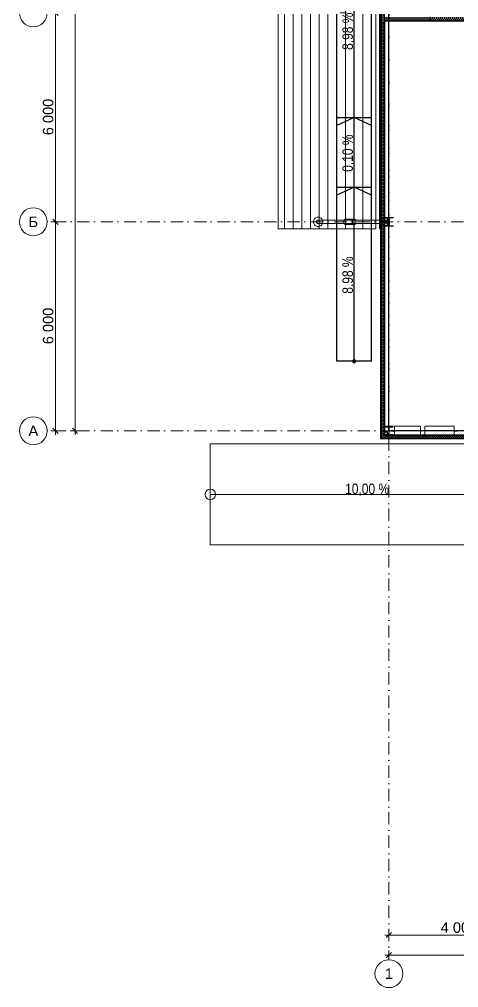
# Model space of a CAD drawing. Header units: millimetres. Extents: x -10605 to 103276, y -15987 to 52426.
# Drawn here: x -10605 to 2000, y -15987 to 11812 of the extents above; entities that cross this region are included whole.
import ezdxf
from ezdxf.enums import TextEntityAlignment as Align

# ---------------------------------------------------------------- set-up
doc = ezdxf.new("R2010")
doc.units = ezdxf.units.MM
doc.header["$MEASUREMENT"] = 0
doc.linetypes.add('Dot & Dashed', pattern=[670.277762, 352.777767, -176.388884, 0, -141.111112])
doc.linetypes.add('Крупный пунктир', pattern=[634.99999, 0, -634.99999])
for name, color, linetype, lineweight in [('0_Ном._пера__200', 7, 'Continuous', 0), ('0_Ном._пера__98', 7, 'Continuous', 25), ('Лестницы_Ном._пера__200', 7, 'Continuous', 0), ('Лестницы_Ном._пера__98', 7, 'Continuous', 25), ('Лестницы_Ном._пера__99', 7, 'Continuous', 15), ('Металлический каркас здания_Ном._пера__98', 7, 'Continuous', 25), ('Металлический каркас здания_Ном._пера__99', 7, 'Continuous', 15), ('Оси_Ном._пера__200', 7, 'Continuous', 0), ('Оси_Ном._пера__97', 7, 'Continuous', 35), ('Оси_Ном._пера__99', 7, 'Continuous', 15), ('Стены _Ном._пера__200', 7, 'Continuous', 0), ('Стены _Ном._пера__97', 7, 'Continuous', 35), ('Стены _Ном._пера__99', 7, 'Continuous', 15), ('Фасадные панели_Ном._пера__200', 7, 'Continuous', 0), ('Фасадные панели_Ном._пера__97', 7, 'Continuous', 35)]:
    doc.layers.add(name, color=color, linetype=linetype, lineweight=lineweight)
for name, color, linetype, lineweight, true_color in [('0_Ном._пера__92', 7, 'Continuous', 20, 0xc2e9e9e9), ('Зоны_Ном._пера__121', 7, 'Continuous', 35, 0xc2deab72), ('Лестницы_Ном._пера__71', 7, 'Continuous', 13, 0xc2331900), ('Стены _Ном._пера__94', 7, 'Continuous', 5, 0xc29f9f9f)]:
    doc.layers.add(name, color=color, linetype=linetype, lineweight=lineweight, true_color=true_color)
for name, color, linetype in [('Лестницы', 7, 'Continuous'), ('Металлический каркас здания', 7, 'Continuous'), ('Оси', 7, 'Continuous'), ('Стены', 7, 'Continuous'), ('Фасадные панели', 7, 'Continuous')]:
    doc.layers.add(name, color=color, linetype=linetype)
doc.styles.add('РЎР“Р•РќР•Р\xa0РР\xa0_РЎРўРР›Р¬_1', font='arial.ttf')
doc.styles.add('РЎР“Р•РќР•Р\xa0РР\xa0_РЎРўРР›Р¬_2', font='ARIALN.TTF')
doc.dimstyles.new('СГЕНЕРИР_СТИЛЬ__2', dxfattribs={"dimtxt": 300, "dimasz": 142.5, "dimexe": 0.18, "dimexo": 0.0625, "dimgap": 0.09, "dimtad": 1, "dimtih": 1, "dimtoh": 1, "dimdec": 4, "dimzin": 0, "dimdsep": 46, "dimtxsty": 'РЎР“Р•РќР•Р\xa0РР\xa0_РЎРўРР›Р¬_1', "dimblk": 'ARROWHEAD_6', "dimblk1": 'ARROWHEAD_6', "dimblk2": 'ARROWHEAD_6', "dimcen": 0.09, "dimse1": 1, "dimse2": 1, "dimadec": 0, "dimazin": 0, "dimtfac": 1, "dimtdec": 4, "dimtmove": 0, "dimatfit": 3, "dimfxl": 1, "dimtolj": 1, "dimtzin": 0, "dimarcsym": 0})
doc.dimstyles.new('СГЕНЕРИР_СТИЛЬ__3', dxfattribs={"dimtxt": 300, "dimasz": 142.5, "dimexe": 0.18, "dimexo": 0.0625, "dimgap": 0.09, "dimtad": 1, "dimdec": 4, "dimzin": 0, "dimdsep": 46, "dimtxsty": 'РЎР“Р•РќР•Р\xa0РР\xa0_РЎРўРР›Р¬_1', "dimblk": 'ARROWHEAD_6', "dimblk1": 'ARROWHEAD_6', "dimblk2": 'ARROWHEAD_6', "dimcen": 0.09, "dimse1": 1, "dimse2": 1, "dimadec": 0, "dimazin": 0, "dimtfac": 1, "dimtdec": 4, "dimtmove": 0, "dimatfit": 3, "dimfxl": 1, "dimtolj": 1, "dimtzin": 0, "dimarcsym": 0})
pattern_1 = [(90, (0, 0), (-60, 0), [])]
pattern_2 = [(60, (0, 0), (-43.30127, 25), []), (120, (0, 0), (43.30127, 25), [])]

# ---------------------------------------------------------------- blocks, each defined once
blk = doc.blocks.new('Перекрытие_1', base_point=(98125, 40125))
at = {"layer": '0_Ном._пера__200', "color": 7, "linetype": 'Continuous', "lineweight": 0, "flags": 128}
blk.add_lwpolyline([(98125, 40125), (51875, 40125), (51875, 29425), (46123, 29425), (46123, 40125), (-125, 40125), (-125, -125), (46125, -125), (46125, 10575), (51875, 10575), (51875, -125), (98125, -125)], close=True, dxfattribs=at)
blk = doc.blocks.new('Конструктор Кровли 27')
at = {"layer": '0_Ном._пера__92', "color": 254, "linetype": 'Continuous', "lineweight": 20, "true_color": 0xe9e9e9, "flags": 128}
blk.add_lwpolyline([(0, 46123), (0, 0), (40000, 0), (40000, 46125), (29425, 46125), (29425, 51875), (40000, 51875), (40000, 98000), (0, 98000), (0, 51875), (10575, 51875), (10575, 46123)], close=True, dxfattribs=at)
blk = doc.blocks.new('Колонна SHS ГК 27')
at = {"layer": 'Металлический каркас здания_Ном._пера__99', "linetype": 'Continuous', "lineweight": 0, "true_color": 0xffffff}
h = blk.add_hatch(dxfattribs=at)
h.set_pattern_fill('Barabбs_tйglakц_бllу', style=0, pattern_type=2)
h.set_pattern_definition(pattern_1)
h.paths.add_polyline_path([(-40, -40), (40, -40), (40, 40), (-40, 40)])
h.paths.add_polyline_path([(-36.4, -36.4), (-36.4, 36.4), (36.4, 36.4), (36.4, -36.4)], flags=0)
at = {"layer": 'Металлический каркас здания_Ном._пера__99', "color": 7, "linetype": 'Continuous', "lineweight": 15}
for p, q in [((40, 40), (-40, 40)), ((-40, 40), (-40, -40)), ((-36.4, -36.4), (-36.4, 36.4)), ((-36.4, 36.4), (36.4, 36.4)), ((36.4, 36.4), (36.4, -36.4)), ((40, -40), (40, 40)), ((-40, -40), (40, -40)), ((36.4, -36.4), (-36.4, -36.4))]:
    blk.add_line(p, q, dxfattribs=at)
blk = doc.blocks.new('Стена_56', base_point=(-225, 5997))
at = {"layer": 'Фасадные панели_Ном._пера__200', "color": 7, "linetype": 'Continuous', "lineweight": 0, "flags": 128}
for points in [[(-235, 5997), (-235, -225)], [(-225, 5997), (-235, 5997)], [(-225, -225), (-225, 5997)], [(-235, -225), (-225, -225)]]:
    blk.add_lwpolyline(points, dxfattribs=at)
blk = doc.blocks.new('Стена_57', base_point=(-225, 5997))
at = {"layer": 'Фасадные панели', "linetype": 'Continuous', "lineweight": 0, "true_color": 0xffffff}
blk.add_hatch(color=7, dxfattribs=at).paths.add_polyline_path([(-235, 5997), (-235, -235), (-225, -235), (-225, 5997)])
at = {"layer": 'Фасадные панели_Ном._пера__97', "color": 7, "linetype": 'Continuous', "lineweight": 35, "flags": 128}
for points in [[(-235, 5997), (-235, -235)], [(-225, 5997), (-235, 5997)], [(-225, -235), (-225, 5997)], [(-235, -235), (-225, -235)]]:
    blk.add_lwpolyline(points, dxfattribs=at)
blk = doc.blocks.new('Стена_58', base_point=(-225, 6002))
at = {"layer": 'Фасадные панели_Ном._пера__200', "color": 7, "linetype": 'Continuous', "lineweight": 0, "flags": 128}
for points in [[(-225, 11998), (-235, 11998)], [(-235, 11998), (-235, 6002)], [(-225, 6002), (-225, 11998)], [(-235, 6002), (-225, 6002)]]:
    blk.add_lwpolyline(points, dxfattribs=at)
blk = doc.blocks.new('Стена_59', base_point=(-225, 6002))
at = {"layer": 'Фасадные панели', "linetype": 'Continuous', "lineweight": 0, "true_color": 0xffffff}
blk.add_hatch(color=7, dxfattribs=at).paths.add_polyline_path([(-225, 6002), (-225, 11998), (-235, 11998), (-235, 6002)])
at = {"layer": 'Фасадные панели_Ном._пера__97', "color": 7, "linetype": 'Continuous', "lineweight": 35, "flags": 128}
for points in [[(-225, 11998), (-235, 11998)], [(-235, 11998), (-235, 6002)], [(-225, 6002), (-225, 11998)], [(-235, 6002), (-225, 6002)]]:
    blk.add_lwpolyline(points, dxfattribs=at)
blk = doc.blocks.new('Стена_88', base_point=(46225, 11775))
at = {"layer": 'Стены', "linetype": 'Continuous', "lineweight": 0, "true_color": 0x000000}
h = blk.add_hatch(dxfattribs=at)
h.set_pattern_fill('Batt_Insulation__3_', color=18, style=0, pattern_type=2)
h.set_pattern_definition(pattern_2)
h.paths.add_polyline_path([(-125, 11875), (-125, 11775), (6495, 11775), (6495, 11875)])
at = {"layer": 'Стены _Ном._пера__97', "color": 7, "linetype": 'Continuous', "lineweight": 35, "flags": 128}
blk.add_lwpolyline([(-125, 11775), (6495, 11775)], dxfattribs=at)
blk = doc.blocks.new('Колонна Универсальная 27')
at = {"layer": 'Металлический каркас здания_Ном._пера__98', "linetype": 'Continuous', "lineweight": 0, "true_color": 0xffffff}
h = blk.add_hatch(dxfattribs=at)
h.set_pattern_fill('Barabбs_tйglakц_бllу', style=0, pattern_type=2)
h.set_pattern_definition(pattern_1)
h.paths.add_polyline_path([(-125, -125), (125, -125), (125, -113), (4, -113), (4, 113), (125, 113), (125, 125), (-125, 125), (-125, 113), (-4, 113), (-4, -113), (-125, -113)])
at = {"layer": 'Металлический каркас здания_Ном._пера__98', "color": 7, "linetype": 'Continuous', "lineweight": 25}
for p, q in [((125, 125), (-125, 125)), ((-125, 125), (-125, 113)), ((-125, 113), (-4, 113)), ((-4, 113), (-4, -113)), ((4, -113), (4, 113)), ((4, 113), (125, 113)), ((125, 113), (125, 125)), ((-4, -113), (-125, -113)), ((-125, -113), (-125, -125)), ((-125, -125), (125, -125)), ((125, -113), (4, -113)), ((125, -125), (125, -113))]:
    blk.add_line(p, q, dxfattribs=at)
blk = doc.blocks.new('Стандартный Маркер Сетки')
at = {"layer": 'Оси_Ном._пера__200', "color": 7, "linetype": 'Dot & Dashed', "lineweight": 0}
for p in [(0, 0), (107805, 0)]:
    blk.add_line(p, (107805, 0), dxfattribs=at)
blk.add_point((107805, 0), dxfattribs=at)
blk.add_point((107805, 0), dxfattribs=at)
at = {"layer": 'Оси_Ном._пера__99', "color": 7, "linetype": 'Continuous', "lineweight": 15}
blk.add_circle((108205, 0), 400, dxfattribs=at)
at = {"layer": 'Оси_Ном._пера__200', "color": 7, "lineweight": 0, "style": 'РЎР“Р•РќР•Р\xa0РР\xa0_РЎРўРР›Р¬_1'}
blk.add_attdef('AC_MarkerText_1', text='', height=300, dxfattribs=at).set_placement((108205, 150), align=Align.TOP_CENTER)
blk = doc.blocks.new('Двутавp К 26020-83 27_4')
at = {"layer": 'Металлический каркас здания_Ном._пера__98', "color": 7, "linetype": 'Крупный пунктир', "lineweight": 25}
blk.add_line((0, 0), (39750, 0), dxfattribs=at)
blk = doc.blocks.new('Морф_107')
at = {"layer": 'Металлический каркас здания_Ном._пера__99', "color": 7, "linetype": 'Continuous', "lineweight": 15, "flags": 128}
for points in [[(1027, 4), (1027, 129)], [(1868, 129), (1027, 129)], [(1868, 4), (1027, 4)], [(1868, 4), (1868, 129)], [(1868, 129), (1869, 129), (1873, 127)], [(1971, 4), (1868, 4)], [(1873, 127), (1874, 122), (1874, 25), (1878, 16)], [(1878, 16), (1885, 12), (1966, 12), (1970, 10)], [(1970, 10), (1971, 5), (1971, 4)]]:
    blk.add_lwpolyline(points, dxfattribs=at)
blk = doc.blocks.new('Морф_108')
at = {"layer": 'Металлический каркас здания_Ном._пера__99', "color": 7, "linetype": 'Continuous', "lineweight": 15, "flags": 128}
for points in [[(58, 10), (56, 5), (56, 4)], [(56, 4), (164, 4)], [(153, 16), (146, 12), (62, 12), (58, 10)], [(158, 127), (157, 122), (157, 25), (153, 16)], [(164, 129), (162, 129), (158, 127)], [(164, 4), (164, 129)], [(164, 129), (910, 129)], [(164, 4), (910, 4)], [(910, 4), (910, 129)]]:
    blk.add_lwpolyline(points, dxfattribs=at)
blk = doc.blocks.new('Морф_109')
at = {"layer": 'Металлический каркас здания_Ном._пера__99', "color": 7, "linetype": 'Continuous', "lineweight": 15, "flags": 128}
for points in [[(1868, -4), (1027, -4)], [(1027, -4), (1027, -129)], [(1868, -129), (1027, -129)], [(1868, -4), (1868, -129)], [(1971, -4), (1868, -4)], [(1868, -129), (1869, -129), (1873, -127)], [(1873, -127), (1874, -123), (1874, -25), (1878, -16)], [(1878, -16), (1885, -12), (1966, -12), (1970, -10)], [(1970, -10), (1971, -6), (1971, -4)]]:
    blk.add_lwpolyline(points, dxfattribs=at)
blk = doc.blocks.new('Морф_110')
at = {"layer": 'Металлический каркас здания_Ном._пера__99', "color": 7, "linetype": 'Continuous', "lineweight": 15, "flags": 128}
for points in [[(58, -10), (56, -6), (56, -4)], [(56, -4), (164, -4)], [(153, -16), (146, -12), (62, -12), (58, -10)], [(158, -127), (157, -123), (157, -25), (153, -16)], [(164, -129), (162, -129), (158, -127)], [(164, -4), (910, -4)], [(164, -4), (164, -129)], [(164, -129), (910, -129)], [(910, -4), (910, -129)]]:
    blk.add_lwpolyline(points, dxfattribs=at)
blk = doc.blocks.new('Стена_97', base_point=(-125, -125))
at = {"layer": 'Стены', "linetype": 'Continuous', "lineweight": 0, "true_color": 0x000000}
h = blk.add_hatch(dxfattribs=at)
h.set_pattern_fill('Batt_Insulation__3_', color=18, style=0, pattern_type=2)
h.set_pattern_definition(pattern_2)
h.paths.add_polyline_path([(-225, -125), (-225, -225), (-125, -125)])
h = blk.add_hatch(dxfattribs=at)
h.set_pattern_fill('Batt_Insulation__3_', color=18, style=0, pattern_type=2)
h.set_pattern_definition(pattern_2)
h.paths.add_polyline_path([(-125, -125), (-225, -225), (-125, -225)])
h = blk.add_hatch(dxfattribs=at)
h.set_pattern_fill('Batt_Insulation__3_', color=18, style=0, pattern_type=2)
h.set_pattern_definition(pattern_2)
h.paths.add_polyline_path([(-125, -225), (4500, -225), (4500, -195), (4500, -125), (-125, -125)])
at = {"layer": 'Стены _Ном._пера__97', "color": 7, "linetype": 'Continuous', "lineweight": 35, "flags": 128}
for points in [[(-225, -225), (-225, -125)], [(-225, -225), (4500, -225)], [(4500, -125), (-125, -125)]]:
    blk.add_lwpolyline(points, dxfattribs=at)
blk = doc.blocks.new('Стена_99', base_point=(-125, -125))
at = {"layer": 'Стены', "linetype": 'Continuous', "lineweight": 0, "true_color": 0x000000}
h = blk.add_hatch(dxfattribs=at)
h.set_pattern_fill('Batt_Insulation__3_', color=18, style=0, pattern_type=2)
h.set_pattern_definition(pattern_2)
h.paths.add_polyline_path([(-125, -125), (-125, 20050), (-225, 20050), (-225, -125)])
at = {"layer": 'Стены _Ном._пера__97', "color": 7, "linetype": 'Continuous', "lineweight": 35, "flags": 128}
for points in [[(-225, 40225), (-225, -125)], [(-125, -125), (-125, 11775)]]:
    blk.add_lwpolyline(points, dxfattribs=at)
blk = doc.blocks.new('Стена_101', base_point=(-235, 34200))
at = {"layer": 'Стены _Ном._пера__200', "color": 7, "linetype": 'Continuous', "lineweight": 0}
for p, q in [((-236, 5800), (-236, 34200)), ((-236, 5703), (-236, 5800))]:
    blk.add_line(p, q, dxfattribs=at)
at = {"layer": 'Стены _Ном._пера__200', "color": 7, "linetype": 'Continuous', "lineweight": 0, "flags": 128}
for points in [[(-275, 34200), (-275, 5800)], [(-235, 5700), (-235, 34200)]]:
    blk.add_lwpolyline(points, dxfattribs=at)
blk = doc.blocks.new('Крыша_1', base_point=(0, 0))
at = {"layer": '0_Ном._пера__98', "color": 7, "linetype": 'Continuous', "lineweight": 25, "flags": 128}
for points in [[(0, 0), (0, 40000)], [(46125, 0), (0, 0)]]:
    blk.add_lwpolyline(points, dxfattribs=at)
blk = doc.blocks.new('Пандус Прямой 27')
at = {"layer": 'Лестницы_Ном._пера__71', "color": 28, "linetype": 'Continuous', "lineweight": 13, "true_color": 0x331900}
for p, q in [((9001, 0), (7624, 1450)), ((0, 0), (9001, 0)), ((7624, -1450), (9001, 0))]:
    blk.add_line(p, q, dxfattribs=at)
at = {"layer": 'Лестницы_Ном._пера__71', "color": 28, "linetype": 'Continuous', "lineweight": 13, "true_color": 0x331900, "flags": 128}
blk.add_lwpolyline([(150, 0, 1), (-150, 0, 1)], format="xyb", close=True, dxfattribs=at)
at = {"layer": 'Лестницы_Ном._пера__99', "color": 7, "linetype": 'Continuous', "lineweight": 15}
for p, q in [((0, -1450), (0, 1450)), ((0, 1450), (9001, 1450)), ((9001, -1450), (9001, 1450)), ((0, -1450), (9001, -1450))]:
    blk.add_line(p, q, dxfattribs=at)
at = {"layer": 'Лестницы_Ном._пера__200', "color": 7, "lineweight": 0, "style": 'РЎР“Р•РќР•Р\xa0РР\xa0_РЎРўРР›Р¬_2'}
blk.add_attdef('ac_bottomlevel', text='', height=300, dxfattribs=at).set_placement((4500, 159), align=Align.MIDDLE_CENTER)
blk = doc.blocks.new('Стандартный Маркер Сетки_4')
at = {"layer": 'Оси_Ном._пера__200', "color": 7, "linetype": 'Dot & Dashed', "lineweight": 0}
for p in [(0, 0), (55187, 0)]:
    blk.add_line(p, (55187, 0), dxfattribs=at)
blk.add_point((55187, 0), dxfattribs=at)
blk.add_point((55187, 0), dxfattribs=at)
at = {"layer": 'Оси_Ном._пера__99', "color": 7, "linetype": 'Continuous', "lineweight": 15}
blk.add_circle((55587, 0), 400, dxfattribs=at)
at = {"layer": 'Оси_Ном._пера__200', "color": 7, "lineweight": 0, "style": 'РЎР“Р•РќР•Р\xa0РР\xa0_РЎРўРР›Р¬_1'}
blk.add_attdef('AC_MarkerText_1', text='', height=300, rotation=90, dxfattribs=at).set_placement((55368, -69), align=Align.TOP_CENTER)
blk = doc.blocks.new('Пандус Прямой 27_4')
at = {"layer": 'Лестницы_Ном._пера__98', "color": 7, "linetype": 'Continuous', "lineweight": 25}
for p, q in [((0, -500), (0, 500)), ((0, 500), (12000, 500)), ((5000, 0), (4771, 500)), ((5000, 500), (5000, -500)), ((7000, 0), (6771, 500)), ((7000, 500), (7000, -500)), ((12000, 0), (11771, 500)), ((12000, -500), (12000, 500)), ((0, 0), (12000, 0)), ((4771, -500), (5000, 0)), ((6771, -500), (7000, 0)), ((11771, -500), (12000, 0)), ((0, -500), (12000, -500))]:
    blk.add_line(p, q, dxfattribs=at)
at = {"layer": 'Лестницы_Ном._пера__98', "color": 7, "linetype": 'Continuous', "lineweight": 25, "flags": 128}
blk.add_lwpolyline([(42, 0, 1), (-42, 0, 1)], format="xyb", close=True, dxfattribs=at)
at = {"layer": 'Лестницы_Ном._пера__98', "color": 7, "linetype": 'Continuous', "lineweight": 25, "style": 'РЎР“Р•РќР•Р\xa0РР\xa0_РЎРўРР›Р¬_2'}
for tag, p in [('transitionPercentageLower_0', (2500, 159)), ('ac_bottomlevel', (6000, 159)), ('transitionPercentageLower_1', (9500, 159))]:
    blk.add_attdef(tag, text='', height=300, dxfattribs=at).set_placement(p, align=Align.MIDDLE_CENTER)
blk = doc.blocks.new('Лист Профилированный 27_2')
at = {"layer": 'Стены _Ном._пера__94', "linetype": 'Continuous', "lineweight": 5, "true_color": 0x9f9f9f}
h = blk.add_hatch(dxfattribs=at)
h.set_pattern_fill('Plank_Floor', color=253, style=0, pattern_type=2)
h.set_pattern_definition([(0, (0, 0), (0, 250), [])])
h.paths.add_polyline_path([(0, 200), (0, 0), (28400, 0), (28400, 200), (28400, 2595), (28400, 2795), (0, 2795), (0, 2595)])
at = {"layer": 'Стены _Ном._пера__99', "color": 7, "linetype": 'Continuous', "lineweight": 15, "flags": 128}
blk.add_lwpolyline([(0, 200), (0, 0), (28400, 0), (28400, 200), (28400, 2595), (28400, 2795), (0, 2795), (0, 2595)], close=True, dxfattribs=at)
blk = doc.blocks.new('Цилиндр 27')
at = {"layer": 'Стены _Ном._пера__200', "color": 7, "linetype": 'Continuous', "lineweight": 0}
for p, q in [((-33, 17), (-35, 9)), ((-35, 9), (-35, 0)), ((-35, 0), (-35, -9)), ((-31, 25), (-33, 17)), ((-27, 32), (-31, 25)), ((-23, 38), (-27, 32)), ((-18, 43), (-23, 38)), ((-12, 47), (-18, 43)), ((-6, 49), (-12, 47)), ((0, 50), (-6, 49)), ((0, 50), (1831, 50)), ((1798, 17), (1796, 9)), ((1796, 9), (1796, 0)), ((1796, 0), (1796, -9)), ((1801, 25), (1798, 17)), ((1804, 32), (1801, 25)), ((1809, 38), (1804, 32)), ((1814, 43), (1809, 38)), ((1819, 47), (1814, 43)), ((1825, 49), (1819, 47)), ((1831, 50), (1825, 49)), ((1837, 49), (1831, 50)), ((1843, 47), (1837, 49)), ((1849, 43), (1843, 47)), ((1854, 38), (1849, 43)), ((1858, 32), (1854, 38)), ((1862, 25), (1858, 32)), ((1865, 17), (1862, 25)), ((1866, 9), (1865, 17)), ((1867, 0), (1866, 9)), ((1866, -9), (1867, 0)), ((-35, -9), (-33, -17)), ((-33, -17), (-31, -25)), ((-31, -25), (-27, -32)), ((-27, -32), (-23, -38)), ((-23, -38), (-18, -43)), ((-18, -43), (-12, -47)), ((-12, -47), (-6, -49)), ((-6, -49), (0, -50)), ((0, -50), (1831, -50)), ((1796, -9), (1798, -17)), ((1798, -17), (1801, -25)), ((1801, -25), (1804, -32)), ((1804, -32), (1809, -38)), ((1809, -38), (1814, -43)), ((1814, -43), (1819, -47)), ((1819, -47), (1825, -49)), ((1825, -49), (1831, -50)), ((1831, -50), (1837, -49)), ((1837, -49), (1843, -47)), ((1843, -47), (1849, -43)), ((1849, -43), (1854, -38)), ((1854, -38), (1858, -32)), ((1858, -32), (1862, -25)), ((1862, -25), (1865, -17)), ((1865, -17), (1866, -9))]:
    blk.add_line(p, q, dxfattribs=at)
blk = doc.blocks.new('Цилиндр 27_2')
at = {"layer": 'Стены _Ном._пера__200', "color": 7, "linetype": 'Continuous', "lineweight": 0}
for p, q in [((-132, 23), (-134, 0)), ((-126, 46), (-132, 23)), ((-128, 23), (-130, 0)), ((-122, 46), (-128, 23)), ((-116, 67), (-126, 46)), ((-112, 67), (-122, 46)), ((-102, 86), (-116, 67)), ((-99, 86), (-112, 67)), ((-86, 102), (-102, 86)), ((-82, 102), (-99, 86)), ((-67, 116), (-86, 102)), ((-63, 116), (-82, 102)), ((-46, 126), (-67, 116)), ((-42, 126), (-63, 116)), ((-23, 132), (-46, 126)), ((-20, 132), (-42, 126)), ((0, 134), (-23, 132)), ((3, 134), (-20, 132)), ((0, 134), (3, 134)), ((27, 132), (3, 134)), ((49, 126), (27, 132)), ((70, 116), (49, 126)), ((89, 102), (70, 116)), ((106, 86), (89, 102)), ((119, 67), (106, 86)), ((129, 46), (119, 67)), ((135, 23), (129, 46)), ((137, 0), (135, 23)), ((135, -23), (137, 0)), ((-134, 0), (-132, -23)), ((-132, -23), (-126, -46)), ((-130, 0), (-128, -23)), ((-128, -23), (-122, -46)), ((-126, -46), (-116, -67)), ((-122, -46), (-112, -67)), ((-116, -67), (-102, -86)), ((-112, -67), (-99, -86)), ((-102, -86), (-86, -102)), ((-99, -86), (-82, -102)), ((-86, -102), (-67, -116)), ((-82, -102), (-63, -116)), ((-67, -116), (-46, -126)), ((-63, -116), (-42, -126)), ((-46, -126), (-23, -132)), ((-42, -126), (-20, -132)), ((-23, -132), (0, -134)), ((-20, -132), (3, -134)), ((0, -134), (3, -134)), ((3, -134), (27, -132)), ((27, -132), (49, -126)), ((49, -126), (70, -116)), ((70, -116), (89, -102)), ((89, -102), (106, -86)), ((106, -86), (119, -67)), ((119, -67), (129, -46)), ((129, -46), (135, -23))]:
    blk.add_line(p, q, dxfattribs=at)
blk = doc.blocks.new('Цилиндр 27_3')
at = {"layer": 'Стены _Ном._пера__200', "color": 7, "linetype": 'Continuous', "lineweight": 0}
for p, q in [((0, 134), (0, 132)), ((0, 134), (30, 134)), ((0, 132), (0, 126)), ((0, 126), (0, 116)), ((0, 116), (0, 102)), ((0, 102), (0, 86)), ((0, 86), (0, 67)), ((0, 67), (0, 46)), ((0, 46), (0, 23)), ((0, 23), (0, 0)), ((0, 0), (0, -23)), ((30, 134), (30, 132)), ((30, 132), (30, 126)), ((30, 126), (30, 116)), ((30, 116), (30, 102)), ((30, 102), (30, 86)), ((30, 86), (30, 67)), ((30, 67), (30, 46)), ((30, 46), (30, 23)), ((30, 23), (30, 0)), ((30, 0), (30, -23)), ((0, -23), (0, -46)), ((0, -46), (0, -67)), ((0, -67), (0, -86)), ((0, -86), (0, -102)), ((0, -102), (0, -116)), ((0, -116), (0, -126)), ((0, -126), (0, -132)), ((0, -132), (0, -134)), ((0, -134), (30, -134)), ((30, -23), (30, -46)), ((30, -46), (30, -67)), ((30, -67), (30, -86)), ((30, -86), (30, -102)), ((30, -102), (30, -116)), ((30, -116), (30, -126)), ((30, -126), (30, -132)), ((30, -132), (30, -134))]:
    blk.add_line(p, q, dxfattribs=at)
blk = doc.blocks.new('Цилиндр 27_4')
at = {"layer": 'Стены _Ном._пера__200', "color": 7, "linetype": 'Continuous', "lineweight": 0}
for p, q in [((-52, 13), (-53, 0)), ((-53, 0), (-52, -13)), ((-50, 26), (-52, 13)), ((-46, 37), (-50, 26)), ((-41, 48), (-46, 37)), ((-34, 57), (-41, 48)), ((-27, 65), (-34, 57)), ((-18, 70), (-27, 65)), ((-9, 74), (-18, 70)), ((0, 75), (-9, 74)), ((0, 75), (248, 75)), ((196, 13), (195, 0)), ((195, 0), (196, -13)), ((198, 26), (196, 13)), ((202, 37), (198, 26)), ((208, 48), (202, 37)), ((214, 57), (208, 48)), ((222, 65), (214, 57)), ((230, 70), (222, 65)), ((239, 74), (230, 70)), ((248, 75), (239, 74)), ((257, 74), (248, 75)), ((266, 70), (257, 74)), ((275, 65), (266, 70)), ((282, 57), (275, 65)), ((289, 48), (282, 57)), ((294, 37), (289, 48)), ((298, 26), (294, 37)), ((300, 13), (298, 26)), ((301, 0), (300, 13)), ((300, -13), (301, 0)), ((-52, -13), (-50, -26)), ((-50, -26), (-46, -37)), ((-46, -37), (-41, -48)), ((-41, -48), (-34, -57)), ((-34, -57), (-27, -65)), ((-27, -65), (-18, -70)), ((-18, -70), (-9, -74)), ((-9, -74), (0, -75)), ((0, -75), (248, -75)), ((196, -13), (198, -26)), ((198, -26), (202, -37)), ((202, -37), (208, -48)), ((208, -48), (214, -57)), ((214, -57), (222, -65)), ((222, -65), (230, -70)), ((230, -70), (239, -74)), ((239, -74), (248, -75)), ((248, -75), (257, -74)), ((257, -74), (266, -70)), ((266, -70), (275, -65)), ((275, -65), (282, -57)), ((282, -57), (289, -48)), ((289, -48), (294, -37)), ((294, -37), (298, -26)), ((298, -26), (300, -13))]:
    blk.add_line(p, q, dxfattribs=at)
blk = doc.blocks.new('*D1110')
at = {"layer": 'Оси_Ном._пера__200', "color": 7, "linetype": 'Continuous', "lineweight": 0}
for p, q in [((0, -15199), (0, -14918)), ((98000, -15199), (98000, -14918)), ((-112, -15058), (0, -15058)), ((0, -15058), (98000, -15058)), ((98000, -15058), (98113, -15058))]:
    blk.add_line(p, q, dxfattribs=at)
at = {"layer": 'Оси_Ном._пера__97', "color": 7, "linetype": 'Continuous', "lineweight": 35}
for p, q in [((75, -14983), (-75, -15133)), ((97925, -15133), (98075, -14983))]:
    blk.add_line(p, q, dxfattribs=at)
at = {"layer": 'Оси_Ном._пера__200', "color": 7, "lineweight": 0, "insert": (48371, -14998), "char_height": 300, "attachment_point": 7, "style": 'РЎР“Р•РќР•Р\xa0РР\xa0_РЎРўРР›Р¬_1'}
blk.add_mtext('\\A1;{\\pql;\\fArial|b0|i0|c204|p0;\\W1.000000;98\xa0000}', dxfattribs=at)
blk = doc.blocks.new('ARROWHEAD_6')
at = {"color": 0, "linetype": 'Continuous', "lineweight": 0}
for p, q in [((0, 0), (-1, 0)), ((-0.5, -0.5), (0.5, 0.5))]:
    blk.add_line(p, q, dxfattribs=at)
blk = doc.blocks.new('*D1112')
at = {"layer": 'Оси_Ном._пера__200', "color": 7, "linetype": 'Continuous', "lineweight": 0}
for p, q in [((0, -14617), (0, -14336)), ((4000, -14617), (4000, -14336)), ((-113, -14476), (0, -14476)), ((0, -14476), (4000, -14476))]:
    blk.add_line(p, q, dxfattribs=at)
at = {"layer": 'Оси_Ном._пера__97', "color": 7, "linetype": 'Continuous', "lineweight": 35}
for p, q in [((75, -14401), (-75, -14551)), ((4075, -14401), (3925, -14551))]:
    blk.add_line(p, q, dxfattribs=at)
at = {"layer": 'Оси_Ном._пера__200', "color": 7, "lineweight": 0, "insert": (1485, -14416), "char_height": 300, "attachment_point": 7, "style": 'РЎР“Р•РќР•Р\xa0РР\xa0_РЎРўРР›Р¬_1'}
blk.add_mtext('\\A1;{\\pql;\\fArial|b0|i0|c204|p0;\\W1.000000;4\xa0000}', dxfattribs=at)
blk = doc.blocks.new('*D1129')
at = {"layer": 'Оси_Ном._пера__200', "color": 7, "linetype": 'Continuous', "lineweight": 0}
for p, q in [((-9009, 40000), (-9009, 40113)), ((-8869, 40000), (-9150, 40000)), ((-9009, 0), (-9009, 40000)), ((-8869, 0), (-9150, 0)), ((-9009, -112), (-9009, 0))]:
    blk.add_line(p, q, dxfattribs=at)
at = {"layer": 'Оси_Ном._пера__97', "color": 7, "linetype": 'Continuous', "lineweight": 35}
for p, q in [((-8934, 39925), (-9084, 40075)), ((-9084, 75), (-8934, -75))]:
    blk.add_line(p, q, dxfattribs=at)
at = {"layer": 'Оси_Ном._пера__200', "color": 7, "lineweight": 0, "insert": (-9069, 19371), "char_height": 300, "attachment_point": 7, "rotation": 90, "style": 'РЎР“Р•РќР•Р\xa0РР\xa0_РЎРўРР›Р¬_1'}
blk.add_mtext('\\A1;{\\pql;\\fArial|b0|i0|c204|p0;\\W1.000000;40\xa0000}', dxfattribs=at)
blk = doc.blocks.new('*D1130')
at = {"layer": 'Оси_Ном._пера__200', "color": 7, "linetype": 'Continuous', "lineweight": 0}
for p, q in [((-9567, 6000), (-9567, 12000)), ((-9426, 6000), (-9707, 6000)), ((-9567, 0), (-9567, 6000)), ((-9426, 0), (-9707, 0)), ((-9567, -112), (-9567, 0))]:
    blk.add_line(p, q, dxfattribs=at)
at = {"layer": 'Оси_Ном._пера__97', "color": 7, "linetype": 'Continuous', "lineweight": 35}
for p, q in [((-9642, 6075), (-9492, 5925)), ((-9642, 75), (-9492, -75))]:
    blk.add_line(p, q, dxfattribs=at)
at = {"layer": 'Оси_Ном._пера__200', "color": 7, "lineweight": 0, "insert": (-9627, 2485), "char_height": 300, "attachment_point": 7, "rotation": 90, "style": 'РЎР“Р•РќР•Р\xa0РР\xa0_РЎРўРР›Р¬_1'}
blk.add_mtext('\\A1;{\\pql;\\fArial|b0|i0|c204|p0;\\W1.000000;6\xa0000}', dxfattribs=at)
blk = doc.blocks.new('*D1131')
at = {"layer": 'Оси_Ном._пера__200', "color": 7, "linetype": 'Continuous', "lineweight": 0}
for p, q in [((-9426, 12000), (-9707, 12000)), ((-9567, 6000), (-9567, 12000))]:
    blk.add_line(p, q, dxfattribs=at)
at = {"layer": 'Оси_Ном._пера__97', "color": 7, "linetype": 'Continuous', "lineweight": 35}
for p, q in [((-9642, 12075), (-9492, 11925)), ((-9642, 6075), (-9492, 5925))]:
    blk.add_line(p, q, dxfattribs=at)
at = {"layer": 'Оси_Ном._пера__200', "color": 7, "lineweight": 0, "insert": (-9627, 8485), "char_height": 300, "attachment_point": 7, "rotation": 90, "style": 'РЎР“Р•РќР•Р\xa0РР\xa0_РЎРўРР›Р¬_1'}
blk.add_mtext('\\A1;{\\pql;\\fArial|b0|i0|c204|p0;\\W1.000000;6\xa0000}', dxfattribs=at)

msp = doc.modelspace()

# ---------------------------------------------------------------- linework, layer by layer
at = {"layer": 'Зоны_Ном._пера__121', "color": 43, "linetype": 'Continuous', "lineweight": 35, "true_color": 0xdeab72, "flags": 128}
msp.add_lwpolyline([(-125, 11775), (-125, -125), (9950, -125), (9950, 11775)], close=True, dxfattribs=at)

# ---------------------------------------------------------------- block references
at = {"color": 7, "linetype": 'Continuous', "lineweight": 0}
msp.add_blockref('Перекрытие_1', (98125.00021, 40125.00012), dxfattribs=at)
at = {"color": 8, "linetype": 'Continuous', "lineweight": 0, "true_color": 0x747474, "zscale": 1000, "rotation": 270}
msp.add_blockref('Конструктор Кровли 27', (0, 40000.00005), dxfattribs=at)
at = {"color": 7, "linetype": 'Continuous', "lineweight": 25}
msp.add_blockref('Крыша_1', (0, 0), dxfattribs=at)
at = {"layer": 'Лестницы', "color": 7, "linetype": 'Continuous', "lineweight": 15, "zscale": 1000}
msp.add_blockref('Пандус Прямой 27', (-5125.94111, -1825), dxfattribs=at).add_auto_attribs({'ac_bottomlevel': '10,00 %'})
at = {"layer": 'Лестницы_Ном._пера__98', "color": 7, "linetype": 'Continuous', "lineweight": 25}
ref = msp.add_blockref('Пандус Прямой 27_4', (-999.13917, 1997.26668), dxfattribs=dict(at, zscale=1000, rotation=90))
ref.add_attrib('ac_bottomlevel', '0,10 %', dxfattribs={"color": 7, "linetype": 'Continuous', "lineweight": 25, "height": 300, "rotation": 90, "style": 'РЎР“Р•РќР•Р\xa0РР\xa0_РЎРўРР›Р¬_2'}).set_placement((-1184.43328, 7971.45116), align=Align.MIDDLE_CENTER)
ref.add_attrib('transitionPercentageLower', '8,98 %', dxfattribs={"color": 7, "linetype": 'Continuous', "lineweight": 25, "height": 300, "rotation": 90, "style": 'РЎР“Р•РќР•Р\xa0РР\xa0_РЎРўРР›Р¬_2'}).set_placement((-1184.43328, 4471.45116), align=Align.MIDDLE_CENTER)
ref.add_attrib('transitionPercentageLower_1', '8,98 %', dxfattribs={"color": 7, "linetype": 'Continuous', "lineweight": 25, "height": 300, "rotation": 90, "style": 'РЎР“Р•РќР•Р\xa0РР\xa0_РЎРўРР›Р¬_2'}).set_placement((-1184.43328, 11471.45116), align=Align.MIDDLE_CENTER)
at = {"layer": 'Металлический каркас здания', "color": 7, "linetype": 'Continuous', "lineweight": 9, "xscale": -1, "zscale": 1000, "rotation": 90}
msp.add_blockref('Двутавp К 26020-83 27_4', (0, 39875.00005), dxfattribs=at)
at = {"layer": 'Металлический каркас здания', "linetype": 'Continuous', "lineweight": 0}
for name in ['Морф_108', 'Морф_107', 'Морф_110', 'Морф_109']:
    msp.add_blockref(name, (0, 0), dxfattribs=at)
at = {"layer": 'Металлический каркас здания_Ном._пера__98', "color": 7, "linetype": 'Continuous', "lineweight": 25, "xscale": -1, "zscale": 1000}
msp.add_blockref('Колонна Универсальная 27', (0, 5999.94944), dxfattribs=at)
at = {"layer": 'Металлический каркас здания_Ном._пера__98', "color": 7, "linetype": 'Continuous', "lineweight": 25, "zscale": 1000, "rotation": 180}
msp.add_blockref('Колонна Универсальная 27', (0, 0), dxfattribs=at)
at = {"layer": 'Металлический каркас здания_Ном._пера__99', "color": 7, "linetype": 'Continuous', "lineweight": 15, "zscale": 1000, "rotation": 180}
for p in [(-85, 6072.94944), (-85, 5926.94944), (-85, -73)]:
    msp.add_blockref('Колонна SHS ГК 27', p, dxfattribs=at)
at = {"layer": 'Оси', "color": 8, "linetype": 'Continuous', "lineweight": 0, "true_color": 0x747474}
ref = msp.add_blockref('Стандартный Маркер Сетки_4', (0, 40000.00005), dxfattribs=dict(at, zscale=1000, rotation=270))
ref.add_attrib('AC_MarkerText_1', '1', dxfattribs={"layer": 'Оси_Ном._пера__200', "color": 7, "lineweight": 0, "height": 300, "rotation": 360, "style": 'РЎР“Р•РќР•Р\xa0РР\xa0_РЎРўРР›Р¬_1'}).set_placement((0, -15437.02337), align=Align.TOP_CENTER)
at = {"layer": 'Оси', "color": 8, "linetype": 'Continuous', "lineweight": 0, "true_color": 0x747474, "xscale": -1, "zscale": 1000}
msp.add_blockref('Стандартный Маркер Сетки', (98000.00007, 12000), dxfattribs=at)
at = {"layer": 'Оси', "color": 8, "linetype": 'Continuous', "lineweight": 0, "true_color": 0x747474}
ref = msp.add_blockref('Стандартный Маркер Сетки', (98000.00007, 6000), dxfattribs=dict(at, xscale=-1, zscale=1000))
ref.add_attrib('AC_MarkerText_1', 'Б', dxfattribs={"layer": 'Оси_Ном._пера__200', "color": 7, "lineweight": 0, "height": 300, "style": 'РЎР“Р•РќР•Р\xa0РР\xa0_РЎРўРР›Р¬_1'}).set_placement((-10205.44879, 6150), align=Align.TOP_CENTER)
ref = msp.add_blockref('Стандартный Маркер Сетки', (98000.00007, 0), dxfattribs=dict(at, xscale=-1, zscale=1000))
ref.add_attrib('AC_MarkerText_1', 'А', dxfattribs={"layer": 'Оси_Ном._пера__200', "color": 7, "lineweight": 0, "height": 300, "style": 'РЎР“Р•РќР•Р\xa0РР\xa0_РЎРўРР›Р¬_1'}).set_placement((-10205.44879, 150), align=Align.TOP_CENTER)
at = {"layer": 'Стены', "color": 7, "lineweight": 35}
for name, p in [('Стена_99', (-125, -124.99993)), ('Стена_88', (46225.00014, 11775)), ('Стена_97', (-125, -125))]:
    msp.add_blockref(name, p, dxfattribs=at)
at = {"layer": 'Стены', "color": 7, "lineweight": 0}
msp.add_blockref('Стена_101', (-235.0002, 34199.99998), dxfattribs=at)
at = {"layer": 'Стены', "color": 7, "linetype": 'Continuous', "lineweight": 0, "zscale": 1000}
for name, p in [('Цилиндр 27_2', (-2032.38634, 6000)), ('Цилиндр 27_3', (-254.34655, 6000)), ('Цилиндр 27', (-2040.78869, 6000)), ('Цилиндр 27_4', (-1245.36573, 6000))]:
    msp.add_blockref(name, p, dxfattribs=at)
at = {"layer": 'Стены _Ном._пера__99', "color": 7, "linetype": 'Continuous', "lineweight": 15, "zscale": 1000, "rotation": 270}
msp.add_blockref('Лист Профилированный 27_2', (-3173.99993, 34200.00005), dxfattribs=at)
at = {"layer": 'Фасадные панели', "color": 7, "lineweight": 35}
for name, p in [('Стена_58', (-225.00007, 6002.5)), ('Стена_59', (-225.00007, 6002.5)), ('Стена_56', (-225.00007, 5997.5)), ('Стена_57', (-225.00007, 5997.5))]:
    msp.add_blockref(name, p, dxfattribs=at)

# ---------------------------------------------------------------- dimensions: what is measured, and where the dimension line sits
at = {"layer": 'Оси', "color": 7, "linetype": 'Continuous', "lineweight": 0}
for base, p1, p2, picture, middle in [((-9009.3853543267, 40000.0000478516), (-10205.4487926866, 0), (-10205.4487926866, 40000.0000478516), '*D1129', (-9219.3853567108, 19999.5830456314)), ((-9566.78892, 12000), (-10205.44879, 6000), (-10205.44879, 12000), '*D1131', (-9776.78892, 8999.83803)), ((-9566.78892, 6000), (-10205.44879, 0), (-10205.44879, 6000), '*D1130', (-9776.78892, 2999.83803))]:
    dim = msp.add_linear_dim(base=base, p1=p1, p2=p2, angle=90, dimstyle='СГЕНЕРИР_СТИЛЬ__3', dxfattribs=at)
    dim.commit()
    dim.dimension.update_dxf_attribs({"geometry": picture, "text_midpoint": middle, "dimtype": 160, "text_rotation": 90})
for base, p1, p2, picture, middle in [((4000, -14476.2642), (0, -15587.02337), (4000, -15587.02337), '*D1112', (1999.83803, -14266.2642)), ((98000.0000716933, -15058.4180221836), (0, -15587.0233678859), (98000.0000716933, -15587.0233678859), '*D1110', (48999.5830575523, -14848.4180197994))]:
    dim = msp.add_linear_dim(base=base, p1=p1, p2=p2, dimstyle='СГЕНЕРИР_СТИЛЬ__2', dxfattribs=at)
    dim.commit()
    dim.dimension.update_dxf_attribs({"geometry": picture, "text_midpoint": middle, "dimtype": 160})

doc.saveas('drawing.dxf')
